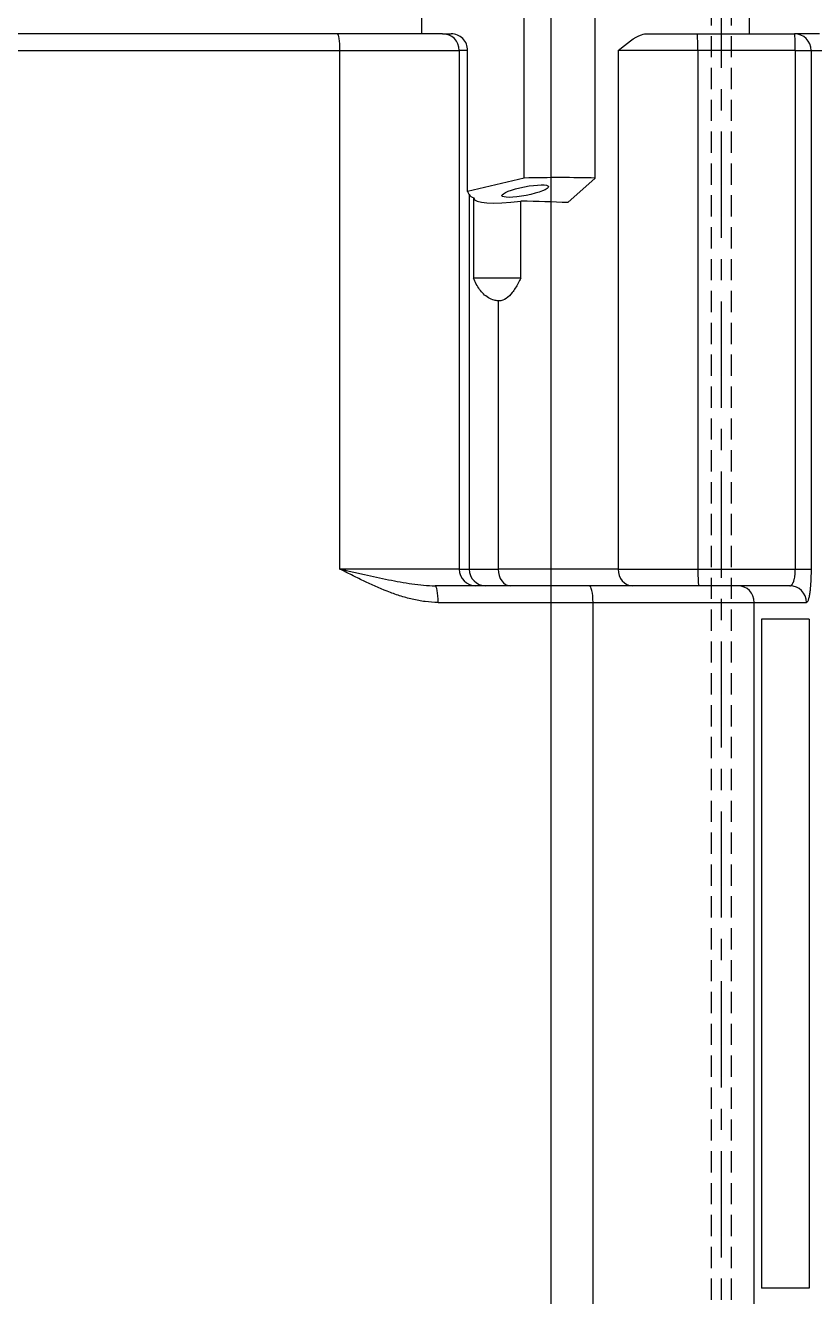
# Model space of a CAD drawing. Header units: inches. Extents: x -883 to 808, y -248 to 1051.
# Drawn here: x -405.84 to -396.56, y 675.97 to 690.93 of the extents above; entities that cross this region are included whole.
import ezdxf

# ---------------------------------------------------------------- set-up
doc = ezdxf.new("R2010")
doc.units = ezdxf.units.IN
doc.header["$MEASUREMENT"] = 0
doc.linetypes.add('CENTER', pattern=[2, 1.25, -0.25, 0.25, -0.25])
doc.linetypes.add('HIDDEN', pattern=[0.375, 0.25, -0.125])
doc.layers.get('0').update_dxf_attribs({"linetype": 'CONTINUOUS'})
doc.layers.add('EQUIPMENT - COMPRESSORS', color=41, linetype='CONTINUOUS')
doc.layers.add('STRUCTUAL', color=8, linetype='CONTINUOUS')

# ---------------------------------------------------------------- blocks, each defined once
blk = doc.blocks.new('A$Cb802d3fd')
for p, q in [((50.602, 30.11), (50.602, 19.659)), ((50.799, 19.689), (50.799, 30.08)), ((44.499, 19.659), (50.602, 19.659)), ((44.499, 18.256), (44.499, 19.659)), ((50.602, 19.659), (50.602, 18.256)), ((50.799, 18.452), (50.799, 19.689)), ((50.799, 18.697), (50.995, 18.697)), ((44.106, 18.503), (44.106, 16.681)), ((44.302, 16.727), (44.302, 18.539)), ((50.799, 18.452), (50.799, 18.35)), ((50.602, 18.256), (44.499, 18.256)), ((44.499, 18.256), (44.499, 18.139)), ((50.602, 18.157), (50.602, 18.256)), ((48.905, 18.139), (44.499, 18.139)), ((44.499, 18.139), (44.499, 17.796)), ((48.941, 18.157), (48.905, 18.139)), ((48.941, 18.157), (50.602, 18.157)), ((49.101, 17.491), (48.941, 18.157)), ((48.866, 18.086), (47.924, 18.086)), ((47.924, 17.53), (47.924, 18.086)), ((47.655, 17.796), (44.499, 17.796)), ((44.499, 16.386), (44.499, 17.796)), ((47.924, 17.53), (48.83, 17.53)), ((49.101, 17.491), (50.995, 17.491)), ((48.812, 16.979), (49.101, 16.655)), ((35.838, 16.681), (44.106, 16.681)), ((44.106, 16.681), (44.106, 14.784)), ((44.302, 14.976), (44.302, 16.727)), ((49.101, 16.655), (50.995, 16.655)), ((50.602, 16.386), (44.499, 16.386)), ((44.499, 16.386), (44.499, 15.447)), ((50.602, 15.447), (50.602, 16.386)), ((50.799, 16.047), (50.799, 15.458)), ((44.499, 15.447), (44.499, 14.301)), ((50.602, 15.447), (44.499, 15.447)), ((50.602, 14.301), (50.602, 15.447)), ((50.799, 15.458), (50.799, 14.312)), ((44.302, 14.365), (44.302, 14.976)), ((50.995, 14.845), (50.799, 14.845)), ((35.838, 14.784), (44.106, 14.784)), ((36.035, 14.138), (36.035, 14.698)), ((43.909, 14.698), (36.035, 14.698)), ((43.909, 14.138), (43.909, 14.698)), ((44.106, 14.784), (44.106, 14.171)), ((44.499, 14.301), (50.602, 14.301)), ((44.499, 14.301), (44.499, 14.116)), ((50.602, 14.301), (50.602, 14.116)), ((50.799, 14.018), (50.799, 14.312)), ((43.909, 14.138), (36.035, 14.138)), ((50.602, 14.116), (44.499, 14.116)), ((50.602, 14.116), (50.602, 13.822))]:
    blk.add_line(p, q)
for centre, major_axis, ratio, start_param, end_param in [((50.602, 19.689), (0.197, 0), 0.147461, 4.712389, 6.283185), ((44.106, 18.539), (0.197, 0), 0.180089, 4.712389, 6.283185), ((50.602, 18.452), (0.197, 0), 0.996195, 4.712389, 6.283185), ((44.499, 18.06), (-0.197, 0), 0.996195, 4.712389, 6.283185), ((50.602, 18.35), (-0.197, 0), 0.980827, 1.570796, 3.141593), ((44.499, 17.943), (-0.197, 0), 0.996195, 4.712389, 6.283185), ((49.148, 16.962), (0.232, -1.18), 0.182676, 3.193022, 3.418789), ((49.016, 17.298), (0.154, -0.787), 0.182676, 3.110932, 4.378453), ((44.499, 17.657), (-0.197, 0), 0.706067, 4.712389, 6.283185), ((46.141, 24.884), (1.969, -10.033), 0.182676, 0.628236, 0.712828), ((46.141, 24.884), (2.17, -11.056), 0.182676, 0.696155, 0.802967), ((44.106, 16.727), (0.197, 0), 0.231514, 4.712389, 6.283185), ((44.499, 16.219), (-0.197, 0), 0.846563, 4.712389, 6.283185), ((44.499, 15.437), (-0.197, 0), 0.052336, 4.712389, 6.283185), ((50.602, 15.458), (0.197, 0), 0.052336, 4.712389, 6.283185), ((44.106, 14.976), (0.197, 0), 0.972832, 4.712389, 6.283185), ((44.106, 14.365), (0.197, 0), 0.99015, 4.712389, 6.283185), ((50.602, 14.312), (0.197, 0), 0.052336, 4.712389, 6.283185), ((50.602, 14.312), (0.197, 0), 0.991678, 4.712389, 6.283185)]:
    blk.add_ellipse(centre, major_axis=major_axis, ratio=ratio, start_param=start_param, end_param=end_param)
blk.add_ellipse((48.947, 17.479), major_axis=(0.054, -0.275), ratio=0.182676)
for points, knots in [([(44.106, 18.503), (44.106, 18.555), (44.109, 18.606), (44.123, 18.708), (44.132, 18.758), (44.155, 18.858), (44.169, 18.908), (44.201, 19.006), (44.218, 19.054), (44.274, 19.197), (44.316, 19.291), (44.383, 19.43), (44.406, 19.476), (44.452, 19.568), (44.476, 19.614), (44.499, 19.659)], [0, 0, 0, 0, 0.003956, 0.003956, 0.00791201, 0.00791201, 0.01186801, 0.01186801, 0.01582401, 0.01582401, 0.02373602, 0.02373602, 0.02769202, 0.02769202, 0.03164802, 0.03164802, 0.03164802, 0.03164802]), ([(44.499, 19.659), (44.498, 19.653), (44.497, 19.647), (44.494, 19.635), (44.49, 19.617), (44.48, 19.574), (44.472, 19.538), (44.455, 19.466), (44.445, 19.418), (44.413, 19.275), (44.392, 19.181), (44.364, 19.042), (44.355, 18.996), (44.339, 18.903), (44.331, 18.857), (44.318, 18.766), (44.313, 18.72), (44.305, 18.629), (44.302, 18.584), (44.302, 18.539)], [-0.00004199, -0.00004199, -0.00004199, -0.00004199, 0.00043577, 0.00043577, 0.00091354, 0.00186907, 0.00378012, 0.00378012, 0.00760224, 0.00760224, 0.01524647, 0.01524647, 0.01906858, 0.01906858, 0.02289069, 0.02289069, 0.02671281, 0.02671281, 0.03053492, 0.03053492, 0.03053492, 0.03053492]), ([(47.655, 17.796), (47.656, 17.812), (47.659, 17.829), (47.669, 17.868), (47.679, 17.891), (47.717, 17.955), (47.753, 17.99), (47.829, 18.044), (47.875, 18.067), (47.924, 18.086)], [6.364902, 6.364902, 6.364902, 6.364902, 6.537883, 6.537883, 6.806022, 6.806022, 7.3423, 7.3423, 7.895633, 7.895633, 7.895633, 7.895633]), ([(47.924, 17.53), (47.903, 17.54), (47.883, 17.551), (47.823, 17.584), (47.786, 17.607), (47.728, 17.653), (47.702, 17.677), (47.665, 17.729), (47.654, 17.758), (47.654, 17.789), (47.654, 17.793), (47.655, 17.796)], [-11.428079, -11.428079, -11.428079, -11.428079, -11.244307, -11.244307, -10.874161, -10.874161, -10.574671, -10.574671, -10.275181, -10.275181, -10.237835, -10.237835, -10.237835, -10.237835]), ([(50.602, 16.386), (50.602, 16.385), (50.602, 16.385), (50.683, 16.285), (50.759, 16.194), (50.795, 16.087), (50.799, 16.066), (50.799, 16.047)], [-0.002354, -0.002354, -0.002354, -0.002354, 0, 0, 1.557231, 1.557231, 1.976867, 1.976867, 1.976867, 1.976867]), ([(44.302, 14.365), (44.302, 14.361), (44.304, 14.357), (44.306, 14.353), (44.306, 14.353), (44.306, 14.353), (44.306, 14.353), (44.307, 14.351), (44.309, 14.348), (44.311, 14.346), (44.313, 14.345), (44.314, 14.343), (44.317, 14.341), (44.317, 14.341), (44.317, 14.341), (44.317, 14.34), (44.322, 14.337), (44.327, 14.333), (44.334, 14.33), (44.334, 14.33), (44.335, 14.33), (44.335, 14.329), (44.342, 14.326), (44.349, 14.323), (44.358, 14.32), (44.358, 14.32), (44.359, 14.32), (44.36, 14.32), (44.363, 14.319), (44.368, 14.317), (44.372, 14.316), (44.373, 14.316), (44.373, 14.316), (44.374, 14.316), (44.378, 14.314), (44.383, 14.313), (44.387, 14.312), (44.388, 14.312), (44.389, 14.312), (44.389, 14.312), (44.4, 14.31), (44.41, 14.308), (44.422, 14.306), (44.422, 14.306), (44.423, 14.306), (44.423, 14.306), (44.429, 14.305), (44.436, 14.305), (44.442, 14.304), (44.448, 14.303), (44.454, 14.303), (44.46, 14.303), (44.46, 14.303), (44.46, 14.303), (44.461, 14.302), (44.473, 14.302), (44.486, 14.301), (44.499, 14.301)], [0, 0, 0, 0, 0.001017998, 0.001017998, 0.001017998, 0.001044289, 0.001044289, 0.001044289, 0.001564897, 0.001564897, 0.001564897, 0.002035995, 0.002035995, 0.002035995, 0.002083758, 0.002083758, 0.002083758, 0.003053993, 0.003053993, 0.003053993, 0.003115396, 0.003115396, 0.003115396, 0.004071991, 0.004071991, 0.004071991, 0.004138008, 0.004138008, 0.004138008, 0.00458099, 0.00458099, 0.00458099, 0.004645501, 0.004645501, 0.004645501, 0.005089988, 0.005089988, 0.005089988, 0.0051506, 0.0051506, 0.0051506, 0.006107986, 0.006107986, 0.006107986, 0.006154364, 0.006154364, 0.006154364, 0.006653262, 0.006653262, 0.006653262, 0.007125984, 0.007125984, 0.007125984, 0.007150937, 0.007150937, 0.007150937, 0.008143981, 0.008143981, 0.008143981, 0.008143981]), ([(44.499, 14.116), (44.473, 14.116), (44.447, 14.117), (44.422, 14.117), (44.409, 14.118), (44.397, 14.118), (44.384, 14.119), (44.372, 14.119), (44.359, 14.12), (44.347, 14.12), (44.347, 14.12), (44.347, 14.12), (44.347, 14.12), (44.323, 14.122), (44.301, 14.123), (44.279, 14.125), (44.279, 14.125), (44.279, 14.125), (44.279, 14.125), (44.268, 14.126), (44.258, 14.127), (44.248, 14.128), (44.248, 14.128), (44.248, 14.128), (44.248, 14.128), (44.238, 14.13), (44.229, 14.131), (44.22, 14.132), (44.22, 14.132), (44.219, 14.132), (44.219, 14.132), (44.201, 14.134), (44.185, 14.137), (44.171, 14.14), (44.171, 14.14), (44.171, 14.14), (44.171, 14.14), (44.157, 14.143), (44.145, 14.146), (44.135, 14.149), (44.13, 14.151), (44.126, 14.153), (44.122, 14.154), (44.119, 14.156), (44.116, 14.158), (44.113, 14.16), (44.108, 14.163), (44.106, 14.167), (44.106, 14.171)], [0, 0, 0, 0, 0.00197032, 0.00197032, 0.00197032, 0.00295576, 0.00295576, 0.00295576, 0.00394144, 0.00394144, 0.00394144, 0.00395139, 0.00395139, 0.00395139, 0.00591418, 0.00591418, 0.00591418, 0.00592709, 0.00592709, 0.00592709, 0.00690125, 0.00690125, 0.00690125, 0.00691494, 0.00691494, 0.00691494, 0.00788885, 0.00788885, 0.00788885, 0.00790279, 0.00790279, 0.00790279, 0.00986566, 0.00986566, 0.00986566, 0.00987849, 0.00987849, 0.00987849, 0.01184436, 0.01184436, 0.01184436, 0.01283429, 0.01283429, 0.01283429, 0.01382457, 0.01382457, 0.01382457, 0.01580558, 0.01580558, 0.01580558, 0.01580558])]:
    blk.add_open_spline(points, degree=3, knots=knots)

msp = doc.modelspace()

# ---------------------------------------------------------------- linework, layer by layer
at = {"layer": 'STRUCTUAL', "linetype": 'HIDDEN'}
for p, q in [((-397.77469, 797.68284), (-397.77469, 616.52025)), ((-397.53969, 797.68284), (-397.53969, 616.52025))]:
    msp.add_line(p, q, dxfattribs=at)
at = {"layer": 'STRUCTUAL', "linetype": 'CENTER'}
msp.add_line((-397.65719, 797.68284), (-397.65719, 616.28525), dxfattribs=at)
at = {"layer": 'STRUCTUAL'}
msp.add_line((-399.66219, 795.30034), (-399.66219, 618.40775), dxfattribs=at)

# ---------------------------------------------------------------- block references
at = {"layer": 'EQUIPMENT - COMPRESSORS', "rotation": 89.99999999999999}
msp.add_blockref('A$Cb802d3fd', (-382.48269, 640.03559), dxfattribs=at)

doc.saveas('drawing.dxf')
